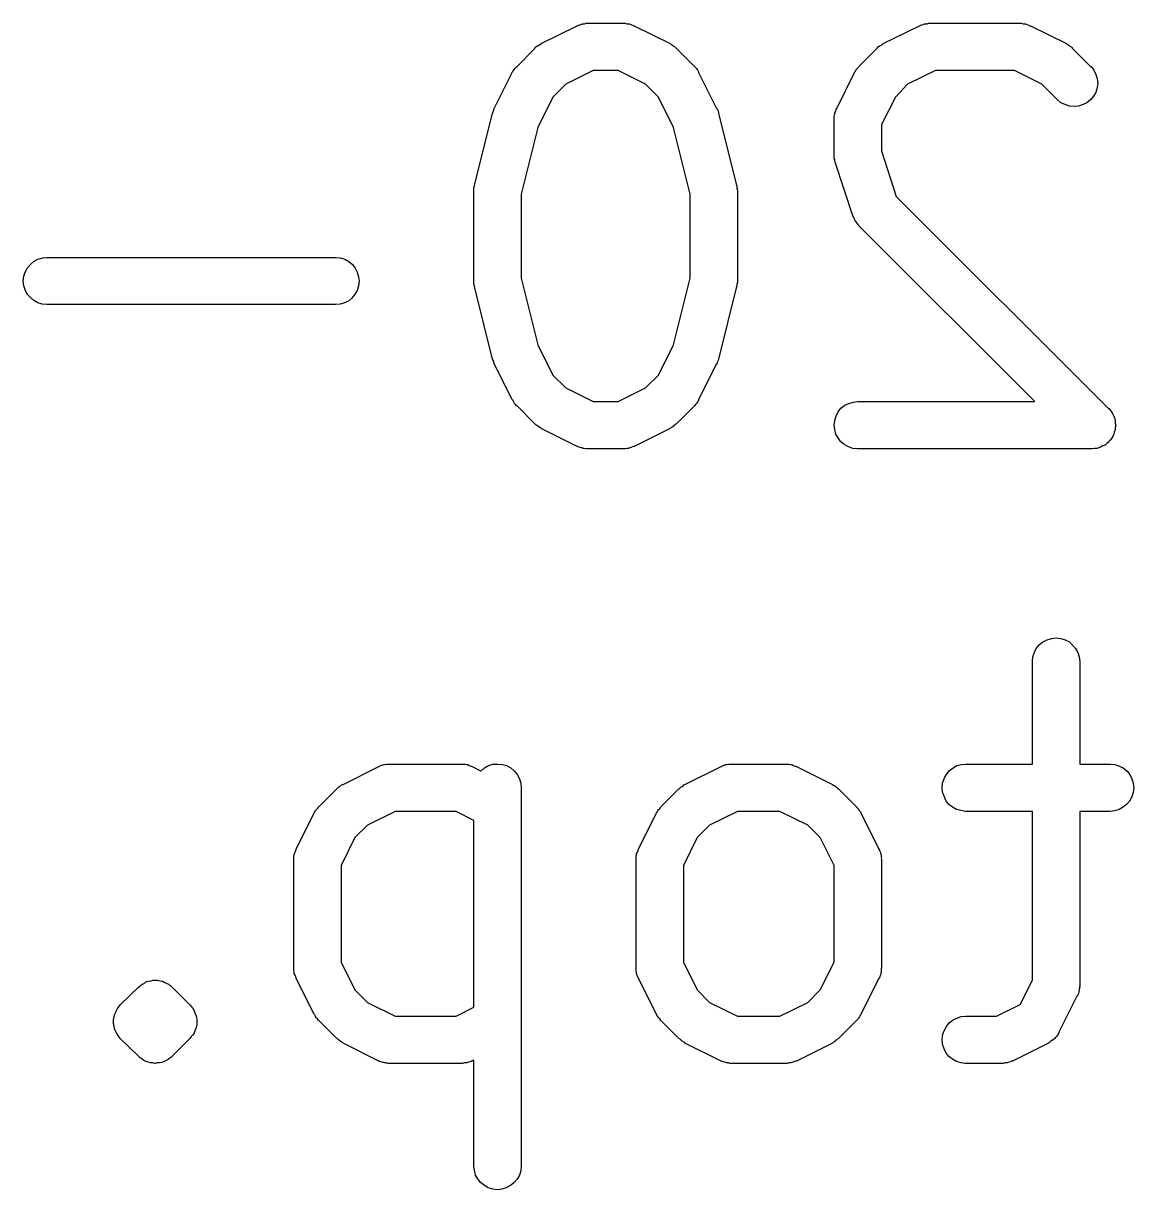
# Model space of a CAD drawing. Extents: x 57 to 139, y -149 to -36.
# Drawn here: x 126.455 to 128.803, y -115.756 to -113.289 of the extents above; entities that cross this region are included whole.
import ezdxf

# ---------------------------------------------------------------- set-up
doc = ezdxf.new("R2010")
doc.units = 0
doc.layers.add('BLACK', color=7, linetype='CONTINUOUS')

msp = doc.modelspace()

# ---------------------------------------------------------------- linework, layer by layer
at = {"layer": 'BLACK', "linetype": 'CONTINUOUS'}
for p, q in [((127.55, -113.332), (127.626, -113.294)), ((127.626, -113.294), (127.628, -113.293)), ((127.626, -113.294), (127.626, -113.294)), ((127.628, -113.293), (127.629, -113.293)), ((127.629, -113.293), (127.632, -113.292)), ((127.632, -113.292), (127.636, -113.291)), ((127.636, -113.291), (127.637, -113.29)), ((127.637, -113.29), (127.638, -113.29)), ((127.638, -113.29), (127.642, -113.29)), ((127.642, -113.29), (127.645, -113.289)), ((127.645, -113.289), (127.647, -113.289)), ((127.647, -113.289), (127.648, -113.289)), ((127.648, -113.289), (127.724, -113.289)), ((127.724, -113.289), (127.725, -113.289)), ((127.725, -113.289), (127.727, -113.289)), ((127.727, -113.289), (127.728, -113.289)), ((127.728, -113.289), (127.731, -113.29)), ((127.731, -113.29), (127.735, -113.29)), ((127.735, -113.29), (127.736, -113.29)), ((127.736, -113.29), (127.738, -113.291)), ((127.738, -113.291), (127.741, -113.292)), ((127.741, -113.292), (127.744, -113.293)), ((127.744, -113.293), (127.745, -113.294)), ((127.745, -113.294), (127.747, -113.294)), ((127.747, -113.294), (127.823, -113.332)), ((128.273, -113.332), (128.35, -113.294)), ((128.35, -113.294), (128.352, -113.293)), ((128.35, -113.294), (128.35, -113.294)), ((128.352, -113.293), (128.353, -113.293)), ((128.353, -113.293), (128.356, -113.292)), ((128.356, -113.292), (128.359, -113.291)), ((128.359, -113.291), (128.361, -113.29)), ((128.361, -113.29), (128.362, -113.29)), ((128.362, -113.29), (128.366, -113.29)), ((128.366, -113.29), (128.369, -113.289)), ((128.369, -113.289), (128.371, -113.289)), ((128.371, -113.289), (128.372, -113.289)), ((128.372, -113.289), (128.562, -113.289)), ((128.562, -113.289), (128.563, -113.289)), ((128.563, -113.289), (128.565, -113.289)), ((128.565, -113.289), (128.566, -113.289)), ((128.566, -113.289), (128.569, -113.29)), ((128.569, -113.29), (128.573, -113.29)), ((128.573, -113.29), (128.574, -113.29)), ((128.574, -113.29), (128.576, -113.291)), ((128.576, -113.291), (128.579, -113.292)), ((128.579, -113.292), (128.582, -113.293)), ((128.582, -113.293), (128.583, -113.294)), ((128.583, -113.294), (128.585, -113.294)), ((128.585, -113.294), (128.661, -113.332)), ((127.547, -113.334), (127.55, -113.332)), ((127.823, -113.332), (127.824, -113.333)), ((127.824, -113.333), (127.826, -113.334)), ((128.271, -113.334), (128.273, -113.332)), ((128.661, -113.332), (128.662, -113.333)), ((128.662, -113.333), (128.664, -113.334)), ((127.499, -113.38), (127.537, -113.342)), ((127.537, -113.341), (127.539, -113.339)), ((127.537, -113.342), (127.537, -113.341)), ((127.539, -113.339), (127.541, -113.337)), ((127.541, -113.337), (127.543, -113.336)), ((127.543, -113.336), (127.545, -113.335)), ((127.545, -113.335), (127.547, -113.334)), ((127.826, -113.334), (127.828, -113.335)), ((127.828, -113.335), (127.83, -113.337)), ((127.83, -113.337), (127.832, -113.338)), ((127.832, -113.338), (127.834, -113.34)), ((127.834, -113.34), (127.836, -113.342)), ((127.836, -113.342), (127.874, -113.38)), ((128.222, -113.38), (128.26, -113.342)), ((128.26, -113.342), (128.261, -113.341)), ((128.261, -113.341), (128.263, -113.339)), ((128.263, -113.339), (128.265, -113.337)), ((128.265, -113.337), (128.267, -113.336)), ((128.267, -113.336), (128.269, -113.335)), ((128.269, -113.335), (128.271, -113.334)), ((128.664, -113.334), (128.666, -113.335)), ((128.666, -113.335), (128.668, -113.337)), ((128.668, -113.337), (128.67, -113.338)), ((128.67, -113.338), (128.672, -113.34)), ((128.672, -113.34), (128.674, -113.342)), ((128.674, -113.342), (128.712, -113.38)), ((127.495, -113.384), (127.497, -113.382)), ((127.497, -113.382), (127.499, -113.38)), ((127.874, -113.38), (127.875, -113.38)), ((127.875, -113.38), (127.876, -113.382)), ((127.876, -113.382), (127.878, -113.384)), ((128.219, -113.384), (128.221, -113.382)), ((128.221, -113.382), (128.222, -113.38)), ((128.712, -113.38), (128.713, -113.38)), ((128.713, -113.38), (128.719, -113.388)), ((127.451, -113.469), (127.489, -113.393)), ((127.489, -113.392), (127.491, -113.39)), ((127.489, -113.393), (127.489, -113.392)), ((127.491, -113.39), (127.492, -113.387)), ((127.492, -113.387), (127.494, -113.386)), ((127.494, -113.386), (127.495, -113.384)), ((127.66, -113.389), (127.602, -113.418)), ((127.713, -113.389), (127.66, -113.389)), ((127.771, -113.418), (127.713, -113.389)), ((127.878, -113.384), (127.879, -113.386)), ((127.879, -113.386), (127.881, -113.388)), ((127.881, -113.388), (127.882, -113.39)), ((127.882, -113.39), (127.883, -113.393)), ((127.883, -113.393), (127.921, -113.469)), ((128.175, -113.469), (128.213, -113.393)), ((128.213, -113.392), (128.215, -113.39)), ((128.213, -113.393), (128.213, -113.392)), ((128.215, -113.39), (128.216, -113.387)), ((128.216, -113.387), (128.217, -113.386)), ((128.217, -113.386), (128.219, -113.384)), ((128.384, -113.389), (128.325, -113.418)), ((128.551, -113.389), (128.384, -113.389)), ((128.609, -113.418), (128.551, -113.389)), ((128.719, -113.388), (128.723, -113.397)), ((128.723, -113.397), (128.726, -113.406)), ((128.726, -113.406), (128.727, -113.416)), ((127.602, -113.418), (127.575, -113.445)), ((127.798, -113.445), (127.771, -113.418)), ((128.325, -113.418), (128.299, -113.445)), ((128.641, -113.45), (128.609, -113.418)), ((128.726, -113.425), (128.723, -113.435)), ((128.727, -113.416), (128.726, -113.425)), ((127.575, -113.445), (127.543, -113.509)), ((127.83, -113.509), (127.798, -113.445)), ((128.299, -113.445), (128.27, -113.503)), ((128.649, -113.457), (128.641, -113.45)), ((128.658, -113.461), (128.649, -113.457)), ((128.704, -113.457), (128.696, -113.461)), ((128.712, -113.451), (128.704, -113.457)), ((128.718, -113.443), (128.712, -113.451)), ((128.723, -113.435), (128.718, -113.443)), ((127.409, -113.632), (127.447, -113.479)), ((127.447, -113.479), (127.447, -113.478)), ((127.447, -113.478), (127.448, -113.478)), ((127.448, -113.478), (127.449, -113.474)), ((127.448, -113.478), (127.448, -113.478)), ((127.449, -113.474), (127.451, -113.469)), ((127.451, -113.469), (127.451, -113.469)), ((127.451, -113.469), (127.451, -113.469)), ((127.921, -113.469), (127.922, -113.47)), ((127.922, -113.47), (127.922, -113.47)), ((127.922, -113.47), (127.922, -113.47)), ((127.922, -113.47), (127.924, -113.474)), ((127.924, -113.474), (127.925, -113.479)), ((127.925, -113.479), (127.925, -113.479)), ((127.925, -113.479), (127.925, -113.479)), ((127.925, -113.479), (127.963, -113.632)), ((128.17, -113.484), (128.171, -113.481)), ((128.171, -113.478), (128.173, -113.475)), ((128.171, -113.479), (128.171, -113.478)), ((128.171, -113.481), (128.171, -113.479)), ((128.173, -113.475), (128.174, -113.472)), ((128.174, -113.47), (128.175, -113.469)), ((128.174, -113.472), (128.174, -113.47)), ((128.667, -113.464), (128.658, -113.461)), ((128.677, -113.465), (128.667, -113.464)), ((128.686, -113.464), (128.677, -113.465)), ((128.696, -113.461), (128.686, -113.464)), ((128.17, -113.488), (128.17, -113.484)), ((128.17, -113.489), (128.17, -113.488)), ((128.17, -113.491), (128.17, -113.489)), ((128.17, -113.567), (128.17, -113.491)), ((128.17, -113.491), (128.17, -113.491)), ((128.27, -113.503), (128.27, -113.559)), ((127.543, -113.509), (127.508, -113.65)), ((127.865, -113.65), (127.83, -113.509)), ((128.17, -113.57), (128.17, -113.567)), ((128.17, -113.573), (128.17, -113.57)), ((128.17, -113.575), (128.17, -113.573)), ((128.171, -113.577), (128.17, -113.575)), ((128.171, -113.58), (128.171, -113.577)), ((128.172, -113.583), (128.171, -113.58)), ((128.27, -113.559), (128.301, -113.655)), ((128.21, -113.698), (128.172, -113.583)), ((128.172, -113.583), (128.172, -113.583)), ((127.408, -113.637), (127.409, -113.633)), ((127.408, -113.641), (127.408, -113.637)), ((127.408, -113.642), (127.408, -113.641)), ((127.408, -113.643), (127.408, -113.642)), ((127.408, -113.644), (127.408, -113.643)), ((127.408, -113.834), (127.408, -113.644)), ((127.409, -113.633), (127.409, -113.632)), ((127.409, -113.632), (127.409, -113.632)), ((127.508, -113.65), (127.508, -113.828)), ((127.865, -113.828), (127.865, -113.65)), ((127.963, -113.632), (127.964, -113.632)), ((127.964, -113.632), (127.964, -113.633)), ((127.964, -113.633), (127.964, -113.634)), ((127.964, -113.634), (127.964, -113.638)), ((127.964, -113.638), (127.965, -113.642)), ((127.965, -113.642), (127.965, -113.643)), ((127.965, -113.643), (127.965, -113.644)), ((127.965, -113.644), (127.965, -113.834)), ((128.301, -113.655), (128.75, -114.104)), ((128.211, -113.699), (128.21, -113.698)), ((128.211, -113.7), (128.211, -113.699)), ((128.213, -113.703), (128.211, -113.7)), ((128.214, -113.706), (128.213, -113.703)), ((128.215, -113.708), (128.214, -113.706)), ((128.216, -113.709), (128.215, -113.708)), ((128.218, -113.712), (128.216, -113.709)), ((128.22, -113.714), (128.218, -113.712)), ((128.221, -113.715), (128.22, -113.714)), ((128.222, -113.717), (128.221, -113.715)), ((128.594, -114.089), (128.222, -113.717)), ((128.222, -113.717), (128.222, -113.717)), ((126.464, -113.806), (126.47, -113.799)), ((126.47, -113.799), (126.478, -113.792)), ((126.478, -113.792), (126.486, -113.788)), ((126.486, -113.788), (126.496, -113.785)), ((126.496, -113.785), (126.505, -113.784)), ((126.505, -113.784), (127.115, -113.784)), ((127.115, -113.784), (127.116, -113.784)), ((127.116, -113.784), (127.125, -113.785)), ((127.125, -113.785), (127.135, -113.788)), ((127.135, -113.788), (127.143, -113.793)), ((127.143, -113.793), (127.151, -113.799)), ((127.151, -113.799), (127.157, -113.807)), ((126.455, -113.834), (126.456, -113.824)), ((126.456, -113.824), (126.459, -113.815)), ((126.459, -113.815), (126.464, -113.806)), ((127.157, -113.807), (127.161, -113.815)), ((127.161, -113.815), (127.164, -113.825)), ((127.164, -113.825), (127.165, -113.834)), ((126.456, -113.844), (126.455, -113.834)), ((126.459, -113.853), (126.456, -113.844)), ((127.164, -113.844), (127.161, -113.854)), ((127.165, -113.834), (127.164, -113.844)), ((127.408, -113.835), (127.408, -113.834)), ((127.408, -113.836), (127.408, -113.835)), ((127.408, -113.84), (127.408, -113.836)), ((127.409, -113.844), (127.408, -113.84)), ((127.409, -113.845), (127.409, -113.844)), ((127.409, -113.846), (127.409, -113.845)), ((127.447, -113.999), (127.409, -113.846)), ((127.409, -113.846), (127.409, -113.846)), ((127.508, -113.828), (127.543, -113.969)), ((127.83, -113.969), (127.865, -113.828)), ((127.963, -113.846), (127.925, -113.999)), ((127.964, -113.845), (127.963, -113.845)), ((127.963, -113.845), (127.963, -113.846)), ((127.965, -113.837), (127.964, -113.841)), ((127.964, -113.841), (127.964, -113.845)), ((127.965, -113.834), (127.965, -113.835)), ((127.965, -113.835), (127.965, -113.836)), ((127.965, -113.836), (127.965, -113.837)), ((126.463, -113.862), (126.459, -113.853)), ((126.47, -113.869), (126.463, -113.862)), ((126.477, -113.875), (126.47, -113.869)), ((126.486, -113.88), (126.477, -113.875)), ((127.143, -113.876), (127.134, -113.88)), ((127.15, -113.87), (127.143, -113.876)), ((127.156, -113.862), (127.15, -113.87)), ((127.161, -113.854), (127.156, -113.862)), ((126.495, -113.883), (126.486, -113.88)), ((126.505, -113.884), (126.495, -113.883)), ((127.115, -113.884), (126.505, -113.884)), ((126.505, -113.884), (126.505, -113.884)), ((127.125, -113.883), (127.115, -113.884)), ((127.134, -113.88), (127.125, -113.883)), ((127.543, -113.969), (127.575, -114.033)), ((127.798, -114.033), (127.83, -113.969)), ((127.449, -114.003), (127.447, -113.999)), ((127.447, -113.999), (127.447, -113.999)), ((127.447, -113.999), (127.447, -113.999)), ((127.925, -114), (127.923, -114.004)), ((127.925, -113.999), (127.925, -113.999)), ((127.925, -113.999), (127.925, -114)), ((127.925, -114), (127.925, -114)), ((127.451, -114.008), (127.449, -114.003)), ((127.451, -114.009), (127.451, -114.008)), ((127.451, -114.008), (127.451, -114.008)), ((127.451, -114.008), (127.451, -114.008)), ((127.489, -114.085), (127.451, -114.009)), ((127.921, -114.009), (127.883, -114.085)), ((127.922, -114.009), (127.921, -114.009)), ((127.923, -114.004), (127.922, -114.008)), ((127.922, -114.008), (127.922, -114.009)), ((127.575, -114.033), (127.602, -114.06)), ((127.771, -114.06), (127.798, -114.033)), ((127.602, -114.06), (127.66, -114.089)), ((127.713, -114.089), (127.771, -114.06)), ((127.491, -114.087), (127.489, -114.085)), ((127.492, -114.09), (127.491, -114.087)), ((127.493, -114.092), (127.492, -114.09)), ((127.494, -114.093), (127.493, -114.092)), ((127.496, -114.095), (127.494, -114.093)), ((127.498, -114.098), (127.496, -114.095)), ((127.499, -114.098), (127.498, -114.098)), ((127.537, -114.136), (127.499, -114.098)), ((127.66, -114.089), (127.713, -114.089)), ((127.874, -114.098), (127.836, -114.136)), ((127.876, -114.096), (127.874, -114.098)), ((127.878, -114.094), (127.876, -114.096)), ((127.879, -114.092), (127.878, -114.094)), ((127.88, -114.091), (127.879, -114.092)), ((127.882, -114.088), (127.88, -114.091)), ((127.883, -114.086), (127.882, -114.088)), ((127.883, -114.085), (127.883, -114.086)), ((128.184, -114.103), (128.192, -114.097)), ((128.192, -114.097), (128.201, -114.093)), ((128.201, -114.093), (128.21, -114.09)), ((128.21, -114.09), (128.22, -114.089)), ((128.22, -114.089), (128.594, -114.089)), ((128.171, -114.129), (128.174, -114.12)), ((128.174, -114.12), (128.178, -114.111)), ((128.178, -114.111), (128.184, -114.103)), ((128.75, -114.104), (128.751, -114.104)), ((128.751, -114.104), (128.751, -114.104)), ((128.751, -114.104), (128.751, -114.104)), ((128.751, -114.104), (128.751, -114.104)), ((128.751, -114.104), (128.754, -114.108)), ((128.754, -114.108), (128.757, -114.112)), ((128.757, -114.112), (128.757, -114.112)), ((128.757, -114.112), (128.757, -114.112)), ((128.757, -114.112), (128.759, -114.116)), ((128.759, -114.116), (128.761, -114.12)), ((128.761, -114.12), (128.761, -114.12)), ((128.761, -114.12), (128.761, -114.12)), ((128.761, -114.12), (128.763, -114.125)), ((127.539, -114.138), (127.537, -114.136)), ((127.541, -114.14), (127.539, -114.138)), ((127.543, -114.141), (127.541, -114.14)), ((127.544, -114.142), (127.543, -114.141)), ((127.547, -114.144), (127.544, -114.142)), ((127.549, -114.145), (127.547, -114.144)), ((127.55, -114.146), (127.549, -114.145)), ((127.626, -114.184), (127.55, -114.146)), ((127.823, -114.146), (127.747, -114.184)), ((127.825, -114.144), (127.823, -114.146)), ((127.828, -114.143), (127.825, -114.144)), ((127.829, -114.141), (127.828, -114.143)), ((127.831, -114.14), (127.829, -114.141)), ((127.833, -114.138), (127.831, -114.14)), ((127.835, -114.137), (127.833, -114.138)), ((127.836, -114.136), (127.835, -114.137)), ((128.17, -114.139), (128.171, -114.129)), ((128.171, -114.148), (128.17, -114.139)), ((128.173, -114.158), (128.171, -114.148)), ((128.763, -114.125), (128.764, -114.13)), ((128.764, -114.13), (128.764, -114.13)), ((128.764, -114.13), (128.764, -114.13)), ((128.764, -114.13), (128.764, -114.135)), ((128.764, -114.135), (128.765, -114.139)), ((128.765, -114.139), (128.764, -114.144)), ((128.764, -114.144), (128.764, -114.149)), ((128.765, -114.139), (128.765, -114.139)), ((128.765, -114.139), (128.765, -114.139)), ((128.178, -114.166), (128.173, -114.158)), ((128.184, -114.174), (128.178, -114.166)), ((128.753, -114.171), (128.75, -114.174)), ((128.756, -114.167), (128.753, -114.171)), ((128.759, -114.163), (128.756, -114.167)), ((128.756, -114.167), (128.756, -114.167)), ((128.756, -114.167), (128.756, -114.167)), ((128.761, -114.158), (128.759, -114.163)), ((128.762, -114.154), (128.761, -114.158)), ((128.761, -114.158), (128.761, -114.158)), ((128.761, -114.158), (128.761, -114.158)), ((128.764, -114.149), (128.762, -114.154)), ((128.764, -114.149), (128.764, -114.149)), ((128.764, -114.149), (128.764, -114.149)), ((127.627, -114.184), (127.626, -114.184)), ((127.628, -114.185), (127.627, -114.184)), ((127.632, -114.186), (127.628, -114.185)), ((127.635, -114.187), (127.632, -114.186)), ((127.636, -114.187), (127.635, -114.187)), ((127.638, -114.188), (127.636, -114.187)), ((127.641, -114.188), (127.638, -114.188)), ((127.645, -114.189), (127.641, -114.188)), ((127.646, -114.189), (127.645, -114.189)), ((127.647, -114.189), (127.646, -114.189)), ((127.648, -114.189), (127.647, -114.189)), ((127.724, -114.189), (127.648, -114.189)), ((127.726, -114.189), (127.724, -114.189)), ((127.727, -114.189), (127.726, -114.189)), ((127.731, -114.188), (127.727, -114.189)), ((127.734, -114.188), (127.731, -114.188)), ((127.736, -114.188), (127.734, -114.188)), ((127.737, -114.187), (127.736, -114.188)), ((127.74, -114.186), (127.737, -114.187)), ((127.743, -114.185), (127.74, -114.186)), ((127.745, -114.184), (127.743, -114.185)), ((127.746, -114.184), (127.745, -114.184)), ((127.747, -114.184), (127.746, -114.184)), ((128.191, -114.18), (128.184, -114.174)), ((128.2, -114.185), (128.191, -114.18)), ((128.209, -114.188), (128.2, -114.185)), ((128.219, -114.189), (128.209, -114.188)), ((128.22, -114.189), (128.219, -114.189)), ((128.715, -114.189), (128.22, -114.189)), ((128.72, -114.188), (128.715, -114.189)), ((128.724, -114.188), (128.72, -114.188)), ((128.725, -114.188), (128.724, -114.188)), ((128.724, -114.188), (128.724, -114.188)), ((128.729, -114.187), (128.725, -114.188)), ((128.734, -114.185), (128.729, -114.187)), ((128.738, -114.183), (128.734, -114.185)), ((128.734, -114.185), (128.734, -114.185)), ((128.734, -114.185), (128.734, -114.185)), ((128.742, -114.181), (128.738, -114.183)), ((128.743, -114.181), (128.742, -114.181)), ((128.742, -114.181), (128.742, -114.181)), ((128.746, -114.178), (128.743, -114.181)), ((128.75, -114.175), (128.746, -114.178)), ((128.75, -114.174), (128.75, -114.174)), ((128.75, -114.174), (128.75, -114.175)), ((128.62, -114.593), (128.629, -114.59)), ((128.629, -114.59), (128.639, -114.589)), ((128.639, -114.589), (128.649, -114.59)), ((128.649, -114.59), (128.658, -114.593)), ((128.593, -114.619), (128.597, -114.611)), ((128.597, -114.611), (128.604, -114.603)), ((128.604, -114.603), (128.611, -114.597)), ((128.611, -114.597), (128.62, -114.593)), ((128.658, -114.593), (128.667, -114.597)), ((128.667, -114.597), (128.674, -114.604)), ((128.674, -114.604), (128.68, -114.611)), ((128.68, -114.611), (128.685, -114.62)), ((128.589, -114.638), (128.59, -114.629)), ((128.589, -114.639), (128.589, -114.638)), ((128.589, -114.856), (128.589, -114.639)), ((128.59, -114.629), (128.593, -114.619)), ((128.685, -114.62), (128.688, -114.629)), ((128.688, -114.629), (128.689, -114.639)), ((128.689, -114.639), (128.689, -114.856)), ((127.131, -114.899), (127.207, -114.861)), ((127.207, -114.861), (127.209, -114.86)), ((127.207, -114.861), (127.207, -114.861)), ((127.209, -114.86), (127.21, -114.859)), ((127.21, -114.859), (127.213, -114.858)), ((127.213, -114.858), (127.217, -114.857)), ((127.217, -114.857), (127.218, -114.857)), ((127.218, -114.857), (127.219, -114.857)), ((127.219, -114.857), (127.223, -114.856)), ((127.223, -114.856), (127.226, -114.856)), ((127.226, -114.856), (127.228, -114.856)), ((127.228, -114.856), (127.229, -114.856)), ((127.229, -114.856), (127.382, -114.856)), ((127.382, -114.856), (127.384, -114.856)), ((127.382, -114.856), (127.382, -114.856)), ((127.384, -114.856), (127.385, -114.856)), ((127.385, -114.856), (127.389, -114.856)), ((127.389, -114.856), (127.392, -114.857)), ((127.392, -114.857), (127.393, -114.857)), ((127.393, -114.857), (127.395, -114.857)), ((127.395, -114.857), (127.398, -114.859)), ((127.398, -114.859), (127.401, -114.86)), ((127.401, -114.86), (127.403, -114.86)), ((127.403, -114.86), (127.404, -114.861)), ((127.404, -114.861), (127.422, -114.87)), ((127.43, -114.864), (127.439, -114.859)), ((127.439, -114.859), (127.448, -114.856)), ((127.448, -114.856), (127.458, -114.856)), ((127.458, -114.856), (127.468, -114.857)), ((127.468, -114.857), (127.477, -114.859)), ((127.477, -114.859), (127.486, -114.864)), ((127.854, -114.899), (127.931, -114.861)), ((127.931, -114.861), (127.933, -114.86)), ((127.931, -114.861), (127.931, -114.861)), ((127.933, -114.86), (127.934, -114.859)), ((127.934, -114.859), (127.937, -114.858)), ((127.937, -114.858), (127.94, -114.857)), ((127.94, -114.857), (127.942, -114.857)), ((127.942, -114.857), (127.943, -114.857)), ((127.943, -114.857), (127.947, -114.856)), ((127.947, -114.856), (127.95, -114.856)), ((127.95, -114.856), (127.951, -114.856)), ((127.951, -114.856), (127.953, -114.856)), ((127.953, -114.856), (128.067, -114.856)), ((128.067, -114.856), (128.068, -114.856)), ((128.068, -114.856), (128.069, -114.856)), ((128.069, -114.856), (128.071, -114.856)), ((128.071, -114.856), (128.074, -114.856)), ((128.074, -114.856), (128.078, -114.857)), ((128.078, -114.857), (128.079, -114.857)), ((128.079, -114.857), (128.08, -114.857)), ((128.08, -114.857), (128.084, -114.859)), ((128.084, -114.859), (128.087, -114.86)), ((128.087, -114.86), (128.088, -114.86)), ((128.088, -114.86), (128.09, -114.861)), ((128.09, -114.861), (128.166, -114.899)), ((128.421, -114.864), (128.429, -114.859)), ((128.429, -114.859), (128.438, -114.857)), ((128.438, -114.857), (128.448, -114.856)), ((128.448, -114.856), (128.589, -114.856)), ((128.689, -114.856), (128.753, -114.856)), ((128.753, -114.856), (128.754, -114.856)), ((128.754, -114.856), (128.763, -114.857)), ((128.763, -114.857), (128.773, -114.86)), ((128.773, -114.86), (128.781, -114.864)), ((127.422, -114.87), (127.423, -114.87)), ((127.423, -114.87), (127.43, -114.864)), ((127.486, -114.864), (127.493, -114.87)), ((127.493, -114.87), (127.499, -114.878)), ((127.499, -114.878), (127.504, -114.887)), ((127.504, -114.887), (127.507, -114.896)), ((128.399, -114.896), (128.402, -114.886)), ((128.402, -114.886), (128.407, -114.878)), ((128.407, -114.878), (128.413, -114.87)), ((128.413, -114.87), (128.421, -114.864)), ((128.781, -114.864), (128.789, -114.871)), ((128.789, -114.871), (128.795, -114.878)), ((128.795, -114.878), (128.799, -114.887)), ((128.799, -114.887), (128.802, -114.896)), ((127.08, -114.946), (127.118, -114.908)), ((127.118, -114.908), (127.12, -114.906)), ((127.118, -114.908), (127.118, -114.908)), ((127.12, -114.906), (127.122, -114.904)), ((127.122, -114.904), (127.124, -114.903)), ((127.124, -114.903), (127.126, -114.902)), ((127.126, -114.902), (127.128, -114.9)), ((127.128, -114.9), (127.131, -114.899)), ((127.507, -114.896), (127.508, -114.906)), ((127.508, -114.906), (127.508, -115.706)), ((127.803, -114.946), (127.841, -114.908)), ((127.841, -114.908), (127.842, -114.908)), ((127.842, -114.908), (127.844, -114.906)), ((127.844, -114.906), (127.846, -114.904)), ((127.846, -114.904), (127.848, -114.903)), ((127.848, -114.903), (127.85, -114.902)), ((127.85, -114.902), (127.852, -114.9)), ((127.852, -114.9), (127.854, -114.899)), ((128.166, -114.899), (128.166, -114.899)), ((128.166, -114.899), (128.169, -114.901)), ((128.169, -114.901), (128.171, -114.902)), ((128.171, -114.902), (128.173, -114.903)), ((128.173, -114.903), (128.175, -114.905)), ((128.175, -114.905), (128.177, -114.907)), ((128.177, -114.907), (128.179, -114.908)), ((128.179, -114.908), (128.217, -114.946)), ((128.398, -114.905), (128.399, -114.896)), ((128.399, -114.915), (128.398, -114.905)), ((128.802, -114.896), (128.803, -114.906)), ((128.803, -114.906), (128.802, -114.916)), ((128.402, -114.924), (128.399, -114.915)), ((128.406, -114.933), (128.402, -114.924)), ((128.412, -114.941), (128.406, -114.933)), ((128.794, -114.934), (128.788, -114.941)), ((128.799, -114.925), (128.794, -114.934)), ((128.802, -114.916), (128.799, -114.925)), ((127.032, -115.036), (127.07, -114.959)), ((127.07, -114.959), (127.072, -114.956)), ((127.07, -114.959), (127.07, -114.959)), ((127.072, -114.956), (127.073, -114.954)), ((127.073, -114.954), (127.075, -114.952)), ((127.075, -114.952), (127.076, -114.951)), ((127.076, -114.951), (127.078, -114.949)), ((127.078, -114.949), (127.08, -114.946)), ((127.241, -114.956), (127.183, -114.985)), ((127.37, -114.956), (127.241, -114.956)), ((127.408, -114.975), (127.37, -114.956)), ((127.756, -115.036), (127.794, -114.959)), ((127.794, -114.959), (127.796, -114.956)), ((127.794, -114.959), (127.794, -114.959)), ((127.796, -114.956), (127.797, -114.954)), ((127.797, -114.954), (127.798, -114.952)), ((127.798, -114.952), (127.8, -114.951)), ((127.8, -114.951), (127.802, -114.949)), ((127.802, -114.949), (127.803, -114.946)), ((127.965, -114.956), (127.906, -114.985)), ((128.055, -114.956), (127.965, -114.956)), ((128.114, -114.985), (128.055, -114.956)), ((128.217, -114.946), (128.217, -114.947)), ((128.217, -114.947), (128.219, -114.949)), ((128.219, -114.949), (128.221, -114.951)), ((128.221, -114.951), (128.222, -114.953)), ((128.222, -114.953), (128.223, -114.955)), ((128.223, -114.955), (128.225, -114.957)), ((128.225, -114.957), (128.226, -114.959)), ((128.226, -114.959), (128.264, -115.036)), ((128.42, -114.947), (128.412, -114.941)), ((128.428, -114.952), (128.42, -114.947)), ((128.438, -114.954), (128.428, -114.952)), ((128.447, -114.956), (128.438, -114.954)), ((128.448, -114.956), (128.447, -114.956)), ((128.589, -114.956), (128.448, -114.956)), ((128.589, -115.313), (128.589, -114.956)), ((128.753, -114.956), (128.689, -114.956)), ((128.689, -114.956), (128.689, -115.325)), ((128.763, -114.955), (128.753, -114.956)), ((128.772, -114.952), (128.763, -114.955)), ((128.781, -114.947), (128.772, -114.952)), ((128.788, -114.941), (128.781, -114.947)), ((127.183, -114.985), (127.156, -115.011)), ((127.408, -115.37), (127.408, -114.975)), ((127.906, -114.985), (127.88, -115.011)), ((128.14, -115.011), (128.114, -114.985)), ((127.156, -115.011), (127.127, -115.07)), ((127.88, -115.011), (127.851, -115.07)), ((128.17, -115.07), (128.14, -115.011)), ((127.032, -115.037), (127.032, -115.036)), ((127.755, -115.037), (127.756, -115.036)), ((128.264, -115.036), (128.265, -115.036)), ((128.265, -115.036), (128.265, -115.038)), ((127.027, -115.051), (127.028, -115.048)), ((127.027, -115.054), (127.027, -115.051)), ((127.027, -115.056), (127.027, -115.054)), ((127.027, -115.057), (127.027, -115.056)), ((127.027, -115.058), (127.027, -115.057)), ((127.027, -115.287), (127.027, -115.058)), ((127.028, -115.046), (127.029, -115.045)), ((127.028, -115.048), (127.028, -115.046)), ((127.029, -115.045), (127.03, -115.042)), ((127.03, -115.042), (127.031, -115.038)), ((127.031, -115.038), (127.032, -115.037)), ((127.751, -115.051), (127.752, -115.048)), ((127.751, -115.054), (127.751, -115.051)), ((127.751, -115.056), (127.751, -115.054)), ((127.751, -115.057), (127.751, -115.056)), ((127.751, -115.058), (127.751, -115.057)), ((127.751, -115.287), (127.751, -115.058)), ((127.752, -115.045), (127.754, -115.042)), ((127.752, -115.046), (127.752, -115.045)), ((127.752, -115.048), (127.752, -115.046)), ((127.754, -115.042), (127.755, -115.038)), ((127.755, -115.038), (127.755, -115.037)), ((128.265, -115.038), (128.266, -115.039)), ((128.266, -115.039), (128.267, -115.042)), ((128.267, -115.042), (128.268, -115.045)), ((128.268, -115.045), (128.268, -115.047)), ((128.268, -115.047), (128.269, -115.048)), ((128.269, -115.048), (128.269, -115.052)), ((128.269, -115.052), (128.27, -115.055)), ((128.27, -115.055), (128.269, -115.056)), ((128.269, -115.056), (128.27, -115.058)), ((128.27, -115.058), (128.27, -115.287)), ((127.127, -115.07), (127.127, -115.275)), ((127.851, -115.07), (127.851, -115.275)), ((128.17, -115.275), (128.17, -115.07)), ((127.127, -115.275), (127.156, -115.333)), ((127.851, -115.275), (127.88, -115.333)), ((128.14, -115.333), (128.17, -115.275)), ((127.027, -115.288), (127.027, -115.287)), ((127.027, -115.289), (127.027, -115.288)), ((127.027, -115.293), (127.027, -115.289)), ((127.028, -115.296), (127.027, -115.293)), ((127.028, -115.298), (127.028, -115.296)), ((127.028, -115.299), (127.028, -115.298)), ((127.03, -115.302), (127.028, -115.299)), ((127.031, -115.306), (127.03, -115.302)), ((127.031, -115.307), (127.031, -115.306)), ((127.032, -115.308), (127.031, -115.307)), ((127.751, -115.288), (127.751, -115.287)), ((127.751, -115.289), (127.751, -115.288)), ((127.751, -115.293), (127.751, -115.289)), ((127.752, -115.296), (127.751, -115.293)), ((127.752, -115.298), (127.752, -115.296)), ((127.752, -115.299), (127.752, -115.298)), ((127.753, -115.302), (127.752, -115.299)), ((127.754, -115.306), (127.753, -115.302)), ((127.755, -115.307), (127.754, -115.306)), ((127.756, -115.308), (127.755, -115.307)), ((128.266, -115.306), (128.265, -115.308)), ((128.267, -115.303), (128.266, -115.306)), ((128.268, -115.3), (128.267, -115.303)), ((128.269, -115.297), (128.268, -115.298)), ((128.268, -115.298), (128.268, -115.3)), ((128.27, -115.287), (128.269, -115.289)), ((128.269, -115.289), (128.269, -115.29)), ((128.269, -115.29), (128.269, -115.294)), ((128.269, -115.294), (128.269, -115.297)), ((128.27, -115.287), (128.27, -115.287)), ((126.66, -115.365), (126.699, -115.327)), ((126.699, -115.327), (126.703, -115.324)), ((126.699, -115.327), (126.699, -115.327)), ((126.699, -115.327), (126.699, -115.327)), ((126.699, -115.327), (126.699, -115.327)), ((126.699, -115.327), (126.699, -115.327)), ((126.699, -115.327), (126.699, -115.327)), ((126.699, -115.327), (126.699, -115.327)), ((126.699, -115.327), (126.699, -115.327)), ((126.703, -115.324), (126.706, -115.321)), ((126.706, -115.321), (126.706, -115.321)), ((126.706, -115.321), (126.707, -115.321)), ((126.707, -115.321), (126.711, -115.319)), ((126.707, -115.321), (126.707, -115.321)), ((126.707, -115.321), (126.707, -115.321)), ((126.711, -115.319), (126.715, -115.316)), ((126.715, -115.316), (126.72, -115.315)), ((126.715, -115.316), (126.715, -115.316)), ((126.715, -115.316), (126.715, -115.316)), ((126.715, -115.316), (126.715, -115.316)), ((126.715, -115.316), (126.715, -115.316)), ((126.72, -115.315), (126.724, -115.314)), ((126.724, -115.314), (126.724, -115.314)), ((126.724, -115.314), (126.725, -115.314)), ((126.725, -115.314), (126.729, -115.313)), ((126.725, -115.314), (126.725, -115.314)), ((126.725, -115.314), (126.725, -115.314)), ((126.729, -115.313), (126.734, -115.313)), ((126.734, -115.313), (126.734, -115.313)), ((126.734, -115.313), (126.734, -115.313)), ((126.734, -115.313), (126.734, -115.313)), ((126.734, -115.313), (126.739, -115.313)), ((126.734, -115.313), (126.734, -115.313)), ((126.739, -115.313), (126.744, -115.314)), ((126.744, -115.314), (126.744, -115.314)), ((126.744, -115.314), (126.744, -115.314)), ((126.744, -115.314), (126.744, -115.314)), ((126.744, -115.314), (126.744, -115.314)), ((126.744, -115.314), (126.749, -115.315)), ((126.749, -115.315), (126.753, -115.317)), ((126.753, -115.317), (126.753, -115.317)), ((126.753, -115.317), (126.753, -115.317)), ((126.753, -115.317), (126.753, -115.317)), ((126.753, -115.317), (126.753, -115.317)), ((126.753, -115.317), (126.757, -115.319)), ((126.757, -115.319), (126.757, -115.319)), ((126.757, -115.319), (126.762, -115.321)), ((126.762, -115.321), (126.762, -115.321)), ((126.762, -115.321), (126.762, -115.321)), ((126.762, -115.321), (126.762, -115.321)), ((126.762, -115.321), (126.762, -115.321)), ((126.762, -115.321), (126.765, -115.324)), ((126.765, -115.324), (126.766, -115.324)), ((126.766, -115.324), (126.769, -115.327)), ((126.769, -115.327), (126.807, -115.365)), ((127.032, -115.309), (127.032, -115.308)), ((127.07, -115.385), (127.032, -115.309)), ((127.756, -115.309), (127.756, -115.308)), ((127.794, -115.385), (127.756, -115.309)), ((128.264, -115.309), (128.226, -115.385)), ((128.265, -115.308), (128.264, -115.309)), ((128.563, -115.364), (128.589, -115.313)), ((128.689, -115.325), (128.688, -115.327)), ((128.688, -115.327), (128.689, -115.328)), ((128.689, -115.328), (128.688, -115.332)), ((128.688, -115.332), (128.688, -115.335)), ((128.689, -115.325), (128.689, -115.325)), ((127.156, -115.333), (127.183, -115.36)), ((127.88, -115.333), (127.906, -115.36)), ((128.114, -115.36), (128.14, -115.333)), ((128.683, -115.347), (128.645, -115.423)), ((128.684, -115.346), (128.683, -115.347)), ((128.685, -115.344), (128.684, -115.346)), ((128.686, -115.341), (128.685, -115.344)), ((128.687, -115.338), (128.686, -115.341)), ((128.688, -115.335), (128.687, -115.336)), ((128.687, -115.336), (128.687, -115.338)), ((126.65, -115.381), (126.652, -115.377)), ((126.65, -115.382), (126.65, -115.381)), ((126.65, -115.381), (126.65, -115.381)), ((126.652, -115.377), (126.654, -115.373)), ((126.654, -115.373), (126.657, -115.369)), ((126.654, -115.373), (126.654, -115.373)), ((126.654, -115.373), (126.654, -115.373)), ((126.657, -115.369), (126.66, -115.365)), ((126.807, -115.365), (126.808, -115.366)), ((126.808, -115.366), (126.808, -115.366)), ((126.808, -115.366), (126.808, -115.366)), ((126.808, -115.366), (126.808, -115.366)), ((126.808, -115.366), (126.811, -115.37)), ((126.811, -115.37), (126.814, -115.373)), ((126.814, -115.373), (126.814, -115.373)), ((126.814, -115.373), (126.814, -115.374)), ((126.814, -115.374), (126.816, -115.378)), ((126.816, -115.378), (126.818, -115.382)), ((127.183, -115.36), (127.241, -115.389)), ((127.37, -115.389), (127.408, -115.37)), ((127.906, -115.36), (127.965, -115.389)), ((128.055, -115.389), (128.114, -115.36)), ((128.513, -115.389), (128.563, -115.364)), ((126.646, -115.396), (126.647, -115.391)), ((126.646, -115.4), (126.646, -115.396)), ((126.646, -115.401), (126.646, -115.4)), ((126.646, -115.4), (126.646, -115.4)), ((126.646, -115.405), (126.646, -115.401)), ((126.647, -115.41), (126.646, -115.405)), ((126.647, -115.391), (126.648, -115.386)), ((126.647, -115.391), (126.647, -115.391)), ((126.647, -115.391), (126.647, -115.391)), ((126.648, -115.386), (126.65, -115.382)), ((126.818, -115.382), (126.818, -115.382)), ((126.818, -115.382), (126.818, -115.382)), ((126.818, -115.382), (126.82, -115.387)), ((126.82, -115.387), (126.821, -115.391)), ((126.821, -115.391), (126.821, -115.391)), ((126.821, -115.391), (126.821, -115.392)), ((126.821, -115.392), (126.822, -115.396)), ((126.822, -115.406), (126.821, -115.411)), ((126.822, -115.396), (126.822, -115.401)), ((126.822, -115.401), (126.822, -115.401)), ((126.822, -115.401), (126.822, -115.401)), ((126.822, -115.401), (126.822, -115.406)), ((127.072, -115.387), (127.07, -115.385)), ((127.073, -115.39), (127.072, -115.387)), ((127.074, -115.392), (127.073, -115.39)), ((127.075, -115.393), (127.074, -115.392)), ((127.077, -115.395), (127.075, -115.393)), ((127.079, -115.398), (127.077, -115.395)), ((127.08, -115.398), (127.079, -115.398)), ((127.118, -115.436), (127.08, -115.398)), ((127.241, -115.389), (127.37, -115.389)), ((127.795, -115.387), (127.794, -115.385)), ((127.797, -115.39), (127.795, -115.387)), ((127.798, -115.392), (127.797, -115.39)), ((127.799, -115.393), (127.798, -115.392)), ((127.801, -115.395), (127.799, -115.393)), ((127.803, -115.398), (127.801, -115.395)), ((127.841, -115.436), (127.803, -115.398)), ((127.803, -115.398), (127.803, -115.398)), ((127.965, -115.389), (128.055, -115.389)), ((128.217, -115.398), (128.179, -115.436)), ((128.219, -115.396), (128.217, -115.398)), ((128.221, -115.394), (128.219, -115.396)), ((128.222, -115.392), (128.221, -115.394)), ((128.223, -115.391), (128.222, -115.392)), ((128.224, -115.388), (128.223, -115.391)), ((128.226, -115.386), (128.224, -115.388)), ((128.226, -115.385), (128.226, -115.386)), ((128.407, -115.411), (128.413, -115.403)), ((128.413, -115.403), (128.421, -115.397)), ((128.421, -115.397), (128.429, -115.393)), ((128.429, -115.393), (128.438, -115.39)), ((128.438, -115.39), (128.448, -115.389)), ((128.448, -115.389), (128.513, -115.389)), ((126.648, -115.415), (126.647, -115.41)), ((126.647, -115.41), (126.647, -115.41)), ((126.647, -115.41), (126.647, -115.41)), ((126.649, -115.419), (126.648, -115.415)), ((126.649, -115.42), (126.649, -115.419)), ((126.65, -115.42), (126.649, -115.42)), ((126.652, -115.424), (126.65, -115.42)), ((126.654, -115.428), (126.652, -115.424)), ((126.657, -115.432), (126.654, -115.428)), ((126.654, -115.428), (126.654, -115.428)), ((126.654, -115.428), (126.654, -115.428)), ((126.813, -115.429), (126.81, -115.432)), ((126.814, -115.429), (126.813, -115.429)), ((126.813, -115.429), (126.813, -115.429)), ((126.816, -115.424), (126.814, -115.429)), ((126.818, -115.42), (126.816, -115.424)), ((126.82, -115.415), (126.818, -115.42)), ((126.818, -115.42), (126.818, -115.42)), ((126.818, -115.42), (126.818, -115.42)), ((126.821, -115.411), (126.82, -115.415)), ((126.821, -115.411), (126.821, -115.411)), ((126.821, -115.411), (126.821, -115.411)), ((128.398, -115.439), (128.399, -115.429)), ((128.399, -115.429), (128.402, -115.42)), ((128.402, -115.42), (128.407, -115.411)), ((128.642, -115.429), (128.64, -115.432)), ((128.644, -115.426), (128.642, -115.429)), ((128.645, -115.424), (128.644, -115.425)), ((128.644, -115.425), (128.644, -115.426)), ((128.645, -115.423), (128.645, -115.424)), ((126.66, -115.436), (126.657, -115.432)), ((126.699, -115.474), (126.66, -115.436)), ((126.66, -115.436), (126.66, -115.436)), ((126.66, -115.436), (126.66, -115.436)), ((126.66, -115.436), (126.66, -115.436)), ((126.66, -115.436), (126.66, -115.436)), ((126.807, -115.436), (126.769, -115.474)), ((126.81, -115.432), (126.807, -115.436)), ((127.12, -115.438), (127.118, -115.436)), ((127.122, -115.44), (127.12, -115.438)), ((127.124, -115.441), (127.122, -115.44)), ((127.125, -115.442), (127.124, -115.441)), ((127.128, -115.444), (127.125, -115.442)), ((127.13, -115.445), (127.128, -115.444)), ((127.131, -115.446), (127.13, -115.445)), ((127.207, -115.484), (127.131, -115.446)), ((127.844, -115.438), (127.841, -115.436)), ((127.846, -115.44), (127.844, -115.438)), ((127.847, -115.441), (127.846, -115.44)), ((127.849, -115.442), (127.847, -115.441)), ((127.851, -115.444), (127.849, -115.442)), ((127.854, -115.445), (127.851, -115.444)), ((127.854, -115.446), (127.854, -115.445)), ((127.931, -115.484), (127.854, -115.446)), ((128.166, -115.446), (128.09, -115.484)), ((128.168, -115.444), (128.166, -115.446)), ((128.171, -115.443), (128.168, -115.444)), ((128.172, -115.441), (128.171, -115.443)), ((128.174, -115.44), (128.172, -115.441)), ((128.176, -115.438), (128.174, -115.44)), ((128.178, -115.437), (128.176, -115.438)), ((128.179, -115.436), (128.178, -115.437)), ((128.399, -115.448), (128.398, -115.439)), ((128.402, -115.458), (128.399, -115.448)), ((128.623, -115.446), (128.547, -115.484)), ((128.624, -115.445), (128.623, -115.446)), ((128.625, -115.445), (128.624, -115.445)), ((128.628, -115.442), (128.625, -115.445)), ((128.631, -115.44), (128.628, -115.442)), ((128.632, -115.44), (128.631, -115.44)), ((128.633, -115.439), (128.632, -115.44)), ((128.636, -115.436), (128.633, -115.439)), ((128.638, -115.434), (128.636, -115.436)), ((128.639, -115.433), (128.638, -115.434)), ((128.64, -115.432), (128.639, -115.433)), ((126.702, -115.477), (126.699, -115.474)), ((126.706, -115.48), (126.702, -115.477)), ((126.702, -115.477), (126.702, -115.477)), ((126.71, -115.483), (126.706, -115.48)), ((126.706, -115.48), (126.706, -115.48)), ((126.706, -115.48), (126.706, -115.48)), ((126.706, -115.48), (126.706, -115.48)), ((126.706, -115.48), (126.706, -115.48)), ((126.765, -115.478), (126.761, -115.481)), ((126.769, -115.475), (126.765, -115.478)), ((126.769, -115.474), (126.769, -115.474)), ((126.769, -115.474), (126.769, -115.475)), ((126.769, -115.475), (126.769, -115.475)), ((126.769, -115.475), (126.769, -115.475)), ((126.769, -115.475), (126.769, -115.475)), ((126.769, -115.475), (126.769, -115.475)), ((126.769, -115.475), (126.769, -115.475)), ((128.406, -115.466), (128.402, -115.458)), ((128.412, -115.474), (128.406, -115.466)), ((128.42, -115.48), (128.412, -115.474)), ((128.428, -115.485), (128.42, -115.48)), ((126.714, -115.485), (126.71, -115.483)), ((126.71, -115.483), (126.71, -115.483)), ((126.715, -115.485), (126.714, -115.485)), ((126.714, -115.485), (126.714, -115.485)), ((126.719, -115.486), (126.715, -115.485)), ((126.715, -115.485), (126.715, -115.485)), ((126.715, -115.485), (126.715, -115.485)), ((126.724, -115.488), (126.719, -115.486)), ((126.719, -115.486), (126.719, -115.486)), ((126.729, -115.488), (126.724, -115.488)), ((126.724, -115.488), (126.724, -115.488)), ((126.724, -115.488), (126.724, -115.488)), ((126.724, -115.488), (126.724, -115.488)), ((126.724, -115.488), (126.724, -115.488)), ((126.733, -115.489), (126.729, -115.488)), ((126.729, -115.488), (126.729, -115.488)), ((126.734, -115.489), (126.733, -115.489)), ((126.733, -115.489), (126.733, -115.489)), ((126.738, -115.488), (126.734, -115.489)), ((126.734, -115.489), (126.734, -115.489)), ((126.734, -115.489), (126.734, -115.489)), ((126.743, -115.488), (126.738, -115.488)), ((126.748, -115.487), (126.743, -115.488)), ((126.743, -115.488), (126.743, -115.488)), ((126.743, -115.488), (126.743, -115.488)), ((126.743, -115.488), (126.743, -115.488)), ((126.743, -115.488), (126.743, -115.488)), ((126.752, -115.485), (126.748, -115.487)), ((126.753, -115.485), (126.752, -115.485)), ((126.757, -115.483), (126.753, -115.485)), ((126.753, -115.485), (126.753, -115.485)), ((126.753, -115.485), (126.753, -115.485)), ((126.753, -115.485), (126.753, -115.485)), ((126.761, -115.481), (126.757, -115.483)), ((126.761, -115.481), (126.761, -115.481)), ((126.761, -115.481), (126.761, -115.481)), ((126.761, -115.481), (126.761, -115.481)), ((126.761, -115.481), (126.761, -115.481)), ((127.208, -115.484), (127.207, -115.484)), ((127.209, -115.485), (127.208, -115.484)), ((127.213, -115.486), (127.209, -115.485)), ((127.216, -115.487), (127.213, -115.486)), ((127.217, -115.487), (127.216, -115.487)), ((127.219, -115.488), (127.217, -115.487)), ((127.222, -115.488), (127.219, -115.488)), ((127.226, -115.489), (127.222, -115.488)), ((127.227, -115.489), (127.226, -115.489)), ((127.228, -115.489), (127.227, -115.489)), ((127.229, -115.489), (127.228, -115.489)), ((127.382, -115.489), (127.229, -115.489)), ((127.383, -115.489), (127.382, -115.489)), ((127.384, -115.489), (127.383, -115.489)), ((127.388, -115.488), (127.384, -115.489)), ((127.391, -115.488), (127.388, -115.488)), ((127.393, -115.488), (127.391, -115.488)), ((127.394, -115.487), (127.393, -115.488)), ((127.397, -115.486), (127.394, -115.487)), ((127.401, -115.485), (127.397, -115.486)), ((127.402, -115.484), (127.401, -115.485)), ((127.403, -115.484), (127.402, -115.484)), ((127.404, -115.484), (127.403, -115.484)), ((127.408, -115.482), (127.404, -115.484)), ((127.408, -115.706), (127.408, -115.482)), ((127.932, -115.484), (127.931, -115.484)), ((127.933, -115.485), (127.932, -115.484)), ((127.937, -115.486), (127.933, -115.485)), ((127.94, -115.487), (127.937, -115.486)), ((127.941, -115.487), (127.94, -115.487)), ((127.943, -115.488), (127.941, -115.487)), ((127.946, -115.488), (127.943, -115.488)), ((127.949, -115.489), (127.946, -115.488)), ((127.951, -115.489), (127.949, -115.489)), ((127.952, -115.489), (127.951, -115.489)), ((127.953, -115.489), (127.952, -115.489)), ((128.067, -115.489), (127.953, -115.489)), ((128.069, -115.489), (128.067, -115.489)), ((128.07, -115.489), (128.069, -115.489)), ((128.074, -115.488), (128.07, -115.489)), ((128.077, -115.488), (128.074, -115.488)), ((128.078, -115.488), (128.077, -115.488)), ((128.08, -115.487), (128.078, -115.488)), ((128.083, -115.486), (128.08, -115.487)), ((128.086, -115.485), (128.083, -115.486)), ((128.088, -115.484), (128.086, -115.485)), ((128.089, -115.484), (128.088, -115.484)), ((128.09, -115.484), (128.089, -115.484)), ((128.438, -115.488), (128.428, -115.485)), ((128.447, -115.489), (128.438, -115.488)), ((128.448, -115.489), (128.447, -115.489)), ((128.524, -115.489), (128.448, -115.489)), ((128.526, -115.489), (128.524, -115.489)), ((128.527, -115.489), (128.526, -115.489)), ((128.531, -115.488), (128.527, -115.489)), ((128.534, -115.488), (128.531, -115.488)), ((128.536, -115.488), (128.534, -115.488)), ((128.537, -115.487), (128.536, -115.488)), ((128.54, -115.486), (128.537, -115.487)), ((128.543, -115.485), (128.54, -115.486)), ((128.545, -115.484), (128.543, -115.485)), ((128.546, -115.484), (128.545, -115.484)), ((128.547, -115.484), (128.546, -115.484)), ((127.409, -115.715), (127.408, -115.706)), ((127.411, -115.725), (127.409, -115.715)), ((127.416, -115.733), (127.411, -115.725)), ((127.504, -115.725), (127.499, -115.734)), ((127.507, -115.716), (127.504, -115.725)), ((127.508, -115.706), (127.507, -115.716)), ((127.508, -115.706), (127.508, -115.706)), ((127.422, -115.741), (127.416, -115.733)), ((127.43, -115.747), (127.422, -115.741)), ((127.438, -115.752), (127.43, -115.747)), ((127.485, -115.747), (127.476, -115.752)), ((127.493, -115.741), (127.485, -115.747)), ((127.499, -115.734), (127.493, -115.741)), ((127.448, -115.755), (127.438, -115.752)), ((127.457, -115.756), (127.448, -115.755)), ((127.467, -115.755), (127.457, -115.756)), ((127.476, -115.752), (127.467, -115.755))]:
    msp.add_line(p, q, dxfattribs=at)

doc.saveas('drawing.dxf')
